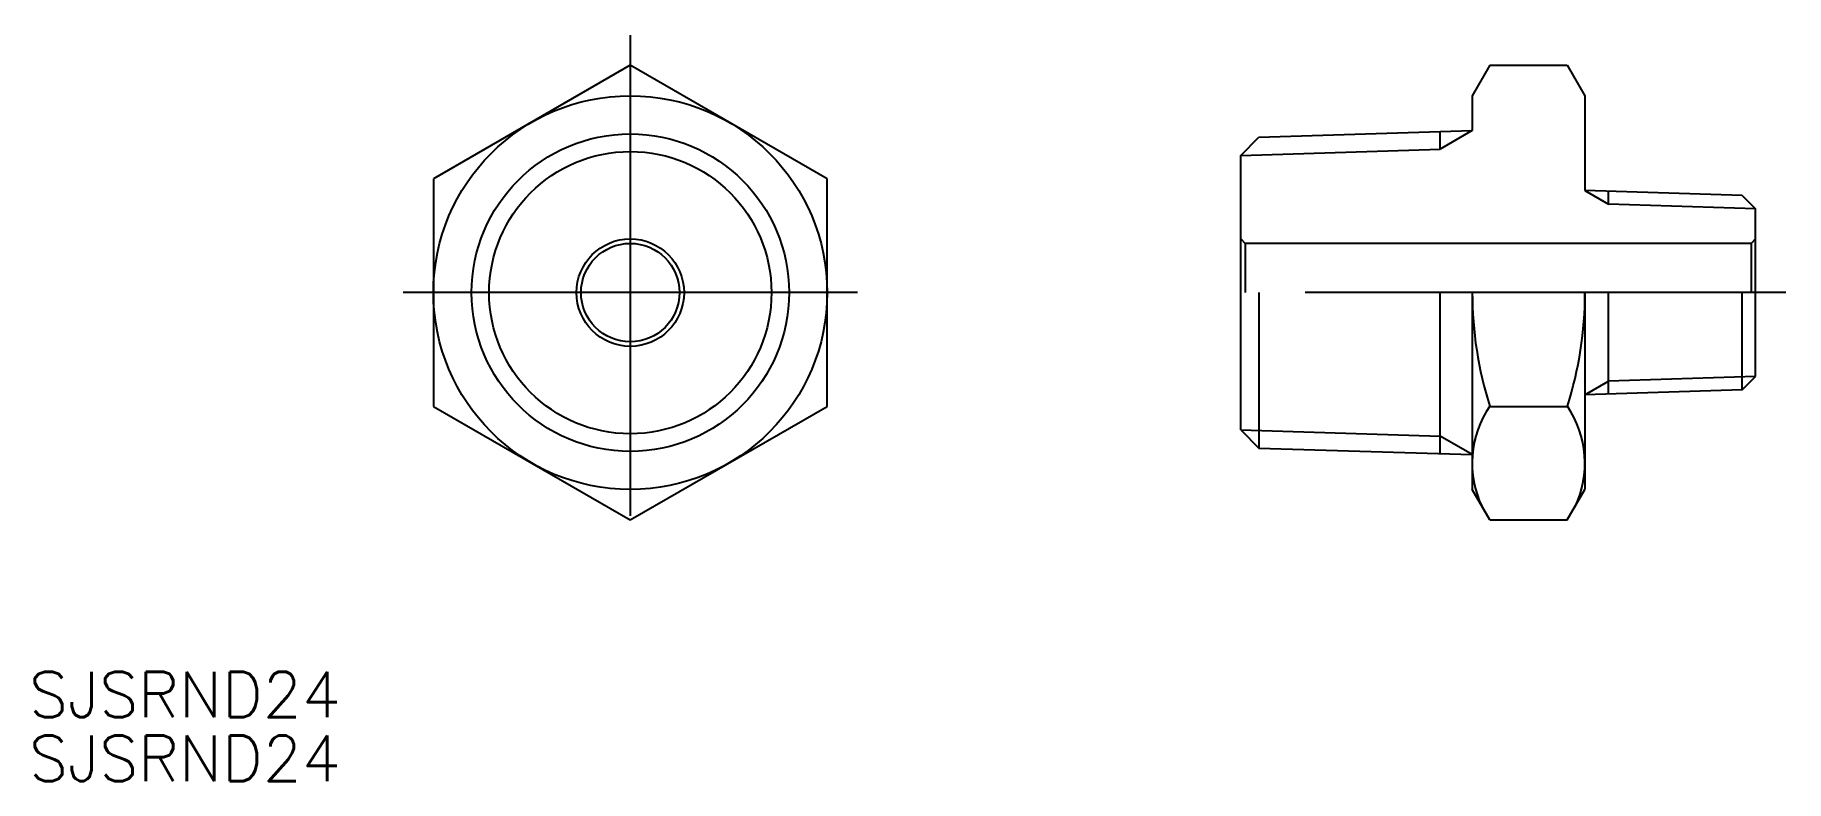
# Model space of a CAD drawing. Extents: x -39 to 76, y -32 to 17.
import ezdxf

# ---------------------------------------------------------------- set-up
doc = ezdxf.new("R2010")
doc.units = 0
doc.linetypes.add('CENTER', pattern=[50.8, 31.75, -6.35, 6.35, -6.35])
doc.layers.get('0').update_dxf_attribs({"linetype": 'CONTINUOUS'})
doc.layers.add('CENTER', color=1, linetype='CENTER')
doc.styles.get("Standard").update_dxf_attribs({"font": 'txt.shx', "height": 3, "bigfont": 'bigfont.shx'})

msp = doc.modelspace()

# ---------------------------------------------------------------- linework, layer by layer
at = {"color": 7, "linetype": 'CONTINUOUS'}
for p, q in [((0, 15.01), (-13, 7.51)), ((13, 7.51), (0, 15.01)), ((56.75, 15.01), (55.59, 13)), ((56.75, 15.01), (61.86, 15.01)), ((56.75, 15.01), (61.86, 15.01)), ((61.86, 15.01), (63.02, 13)), ((55.59, 13), (55.59, 10.7)), ((63.02, 13), (63.02, 6.74)), ((41.5, 10.26), (55.59, 10.7)), ((53.46, 9.47), (53.46, 10.63)), ((40.3, 9.06), (41.5, 10.26)), ((40.3, -9.06), (40.3, 9.06)), ((-13, 7.51), (-13, -7.51)), ((13, -7.51), (13, 7.51)), ((73.42, 6.42), (63.02, 6.74)), ((64.59, 5.84), (64.59, 6.69)), ((73.42, 6.42), (74.3, 5.53)), ((74.3, -5.53), (74.3, 5.53)), ((40.3, 3.55), (40.6, 3.25)), ((74.3, 3.55), (74, 3.25)), ((74, 3.25), (40.6, 3.25)), ((40.6, 3.25), (40.6, 0)), ((74, 3.25), (74, 0)), ((41.5, 0), (41.5, -10.26)), ((53.46, -10.63), (53.46, 0)), ((55.59, 0), (55.59, -13)), ((63.02, 0), (63.02, -13)), ((64.59, -6.69), (64.59, 0)), ((73.42, -6.42), (73.42, 0)), ((73.42, -6.42), (74.3, -5.53)), ((73.42, -6.42), (63.02, -6.74)), ((-13, -7.51), (0, -15.01)), ((0, -15.01), (13, -7.51)), ((56.75, -7.51), (61.86, -7.51)), ((40.3, -9.06), (41.5, -10.26)), ((41.5, -10.26), (55.59, -10.7)), ((56.75, -15.01), (55.59, -13)), ((61.86, -15.01), (63.02, -13)), ((56.75, -15.01), (61.86, -15.01))]:
    msp.add_line(p, q, dxfattribs=at)
at = {"color": 3, "linetype": 'CONTINUOUS'}
for p, q in [((55.59, 10.7), (53.46, 9.47)), ((40.3, 9.06), (53.46, 9.47)), ((63.02, 6.74), (64.59, 5.84)), ((74.3, 5.53), (64.59, 5.84)), ((74.3, -5.53), (64.59, -5.84)), ((63.02, -6.74), (64.59, -5.84)), ((40.3, -9.06), (53.46, -9.47)), ((55.59, -10.7), (53.46, -9.47))]:
    msp.add_line(p, q, dxfattribs=at)
at = {"color": 7, "linetype": 'CONTINUOUS'}
for radius in [13, 10.48, 3.55, 3.25]:
    msp.add_circle((0, 0), radius, dxfattribs=at)
at = {"color": 3, "linetype": 'CONTINUOUS'}
msp.add_circle((0, 0), 9.32, dxfattribs=at)
at = {"color": 7, "linetype": 'CONTINUOUS'}
for centre, radius, start, end in [((80.43, 0), 24.84, 180, 197.588), ((38.19, 0), 24.84, 342.412, 0), ((62.23, -11.26), 6.65, 145.6158, 205.6158), ((56.38, -11.26), 6.65, 334.3842, 34.3842)]:
    msp.add_arc(centre, radius, start, end, dxfattribs=at)
at = {"layer": 'CENTER', "color": 1, "linetype": 'CENTER'}
for p, q in [((0, 17.01), (0, -17.01)), ((15, 0), (-15, 0)), ((76.3, 0), (38.3, 0))]:
    msp.add_line(p, q, dxfattribs=at)

# ---------------------------------------------------------------- texts
at = {"color": 7, "linetype": 'CONTINUOUS'}
for p in [(-39.69, -28.04), (-39.69, -32.25)]:
    msp.add_text('SJSRND24', height=3, dxfattribs=at).set_placement(p)

doc.saveas('drawing.dxf')
